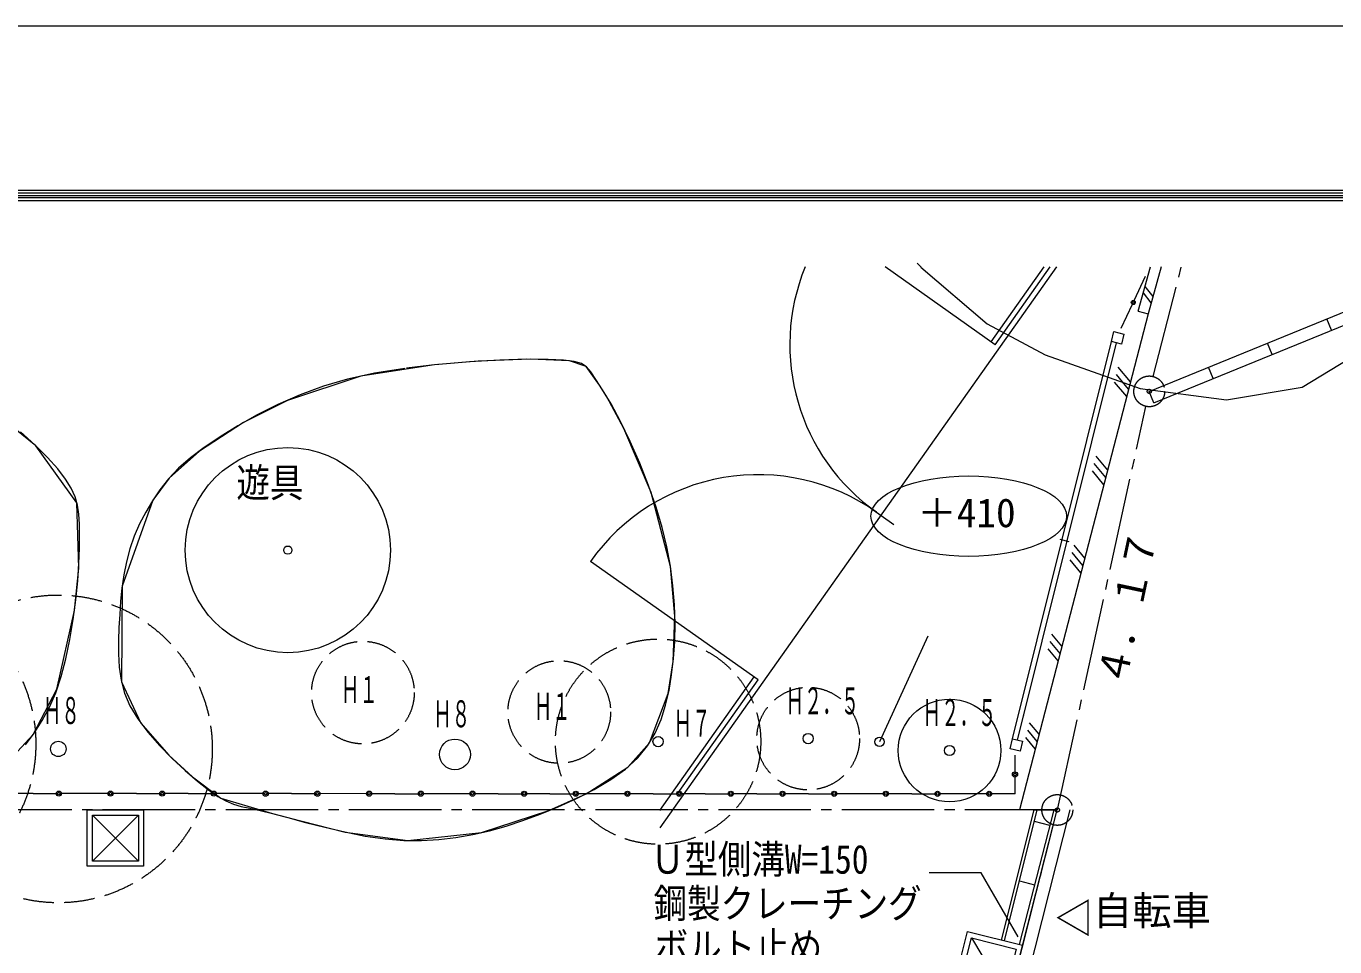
# Model space of a CAD drawing. Units: millimetres, scale not verified. Extents: x -42050 to 42050, y -29700 to 29700.
# Drawn here: x 11420 to 24168, y 20726 to 29700 of the extents above; entities that cross this region are included whole.
import ezdxf
from ezdxf.enums import TextEntityAlignment as Align

# ---------------------------------------------------------------- set-up
doc = ezdxf.new("R2010")
doc.units = ezdxf.units.MM
doc.header["$LTSCALE"] = 100
doc.linetypes.add('CHAIN2', pattern=[12, 9, -1, 1, -1])
doc.linetypes.add('DASHED3', pattern=[4, 3, -1])
for name, color, linetype, lineweight in [('0-1_1-A_HATTI', 6, 'Continuous', 18), ('0-5_1-F_MOJI', 4, 'Continuous', 18), ('0-7_1-H_SIAGE', 7, 'Continuous', 18), ('0-B_1-L_ZATU', 6, 'Continuous', 18), ('2-E_HOJO', 9, 'Continuous', 18)]:
    doc.layers.add(name, color=color, linetype=linetype, lineweight=lineweight)
doc.styles.add('ＭＳ ゴシック', font='')
doc.styles.get('ＭＳ ゴシック').set_extended_font_data('MS Gothic')

msp = doc.modelspace()

# ---------------------------------------------------------------- linework, layer by layer
at = {"layer": '0-1_1-A_HATTI'}
for p, q in [((21455.9, 27352.9), (17592.3, 21885.6)), ((20859.1, 26595), (19786.7, 27352.9)), ((21333.5, 27352.9), (20818.3, 26623.8)), ((20859.1, 26595), (21394.7, 27352.9)), ((22253.4, 26921.3), (22373.2, 27352.9)), ((22477, 27352.9), (22349.8, 26894.6)), ((22360.6, 26140.3), (25328.2, 27352.9)), ((22406, 26029.2), (25645.4, 27352.9)), ((22321.2, 27258.6), (22211.6, 27021.9)), ((22397.4, 27066.1), (22320.5, 27162.7)), ((22379.9, 27003), (22302.9, 27099.5)), ((22088, 26754.9), (22197.6, 26991.7)), ((22253.4, 26921.3), (22349.8, 26894.6)), ((22350.1, 26894.5), (21095.5, 22059.9)), ((24135.4, 26735.9), (24090, 26847)), ((21992.7, 26625.8), (22016.9, 26722.9)), ((21029, 22753.9), (21992.7, 26625.8)), ((21077.5, 22741.8), (22041.3, 26613.7)), ((23559, 26500.3), (23513.6, 26611.4)), ((22159.5, 26160.3), (22040.8, 26303)), ((22178.1, 26231.8), (22058.8, 26375.3)), ((22982.4, 26264.8), (22937.1, 26375.9)), ((22141, 26088.7), (22022.9, 26230.8)), ((22406, 26029.2), (22360.6, 26140.3)), ((21955.4, 25373.4), (21843.1, 25508.5)), ((21936.8, 25301.9), (21825.1, 25436.2)), ((21918.2, 25230.4), (21807.1, 25364)), ((19648.6, 25001.5), (19873.8, 24842.2)), ((21578.8, 24672.9), (21491.4, 24694.7)), ((21732.6, 24515), (21627.4, 24641.7)), ((18550.7, 23328.4), (16917.3, 24482.6)), ((21695.5, 24372), (21591.4, 24497.2)), ((21714.1, 24443.5), (21609.4, 24569.5)), ((21509.9, 23656.7), (21411.6, 23774.9)), ((21472.8, 23513.7), (21375.7, 23630.5)), ((21491.3, 23585.2), (21393.7, 23702.7)), ((18509.8, 23357.2), (17590, 22055.6)), ((17766, 22218.1), (18550.7, 23328.4)), ((21138.3, 22977.4), (21136.6, 22979.4)), ((21268.6, 22726.9), (21176.2, 22838)), ((21287.2, 22798.4), (21194.2, 22910.2)), ((21004.8, 22656.9), (21029, 22753.9)), ((21250, 22655.3), (21158.2, 22765.7)), ((21051.1, 22595), (21052.4, 22417.5)), ((21053.9, 22217.2), (21052.6, 22394.7)), ((11487.2, 22219.7), (11250.6, 22219.8)), ((11487.2, 22219.7), (11723.8, 22219.7)), ((12227.4, 22219.5), (11754.1, 22219.6)), ((12494.2, 22219.5), (12257.6, 22219.5)), ((12494.2, 22219.5), (12730.9, 22219.4)), ((12997.7, 22219.3), (12761.1, 22219.3)), ((12997.7, 22219.3), (13234.4, 22219.2)), ((13737.9, 22219.1), (13264.6, 22219.2)), ((14004.7, 22219), (13768.1, 22219.1)), ((14004.7, 22219), (14241.4, 22219)), ((14744.9, 22218.8), (14271.7, 22219)), ((15011.8, 22218.8), (14775.1, 22218.8)), ((15011.8, 22218.8), (15248.5, 22218.7)), ((15751.9, 22218.6), (15278.6, 22218.7)), ((16018.8, 22218.5), (15782.1, 22218.6)), ((16018.8, 22218.5), (16255.4, 22218.5)), ((16522.3, 22218.4), (16285.6, 22218.5)), ((16522.3, 22218.4), (16759, 22218.3)), ((17262.5, 22218.2), (16789.2, 22218.3)), ((17529.3, 22218.1), (17292.7, 22218.2)), ((17529.3, 22218.1), (17766, 22218.1)), ((18032.8, 22218), (17796.2, 22218)), ((18032.8, 22218), (18269.5, 22217.9)), ((18536.4, 22217.9), (18299.7, 22217.9)), ((18536.4, 22217.9), (18773, 22217.8)), ((19039.9, 22217.7), (18803.2, 22217.7)), ((19039.9, 22217.7), (19276.5, 22217.7)), ((19780, 22217.5), (19306.7, 22217.6)), ((20046.9, 22217.5), (19810.3, 22217.5)), ((20046.9, 22217.5), (20283.5, 22217.4)), ((20787.1, 22217.2), (20313.8, 22217.4)), ((21053.9, 22217.2), (20817.3, 22217.2)), ((16347.9, 1966.2), (21464.4, 22059.9)), ((21588.3, 22059.9), (16464.2, 1936.7)), ((20920.5, 20791.7), (21238, 22059.8)), ((20949.7, 20784.4), (21268.9, 22059.8)), ((20991.4, 20208.7), (21464.4, 22059.8)), ((21098, 20747.3), (21433.3, 22059.8)), ((21238, 22059.8), (21464.4, 22059.8)), ((12064.7, 22009.8), (12514.6, 21561.5)), ((12514.6, 22009.8), (12064.7, 21561.5)), ((21393.4, 21909.6), (21241, 21948.5)), ((21244.2, 21328.4), (21098.9, 21365.5)), ((20627.3, 20813.5), (20955, 20269.4))]:
    msp.add_line(p, q, dxfattribs=at)
for points in [[(22016.9, 26722.9), (22113.9, 26698.7), (22089.8, 26601.7), (21992.7, 26625.8)], [(21029, 22753.9), (21126, 22729.7), (21101.9, 22632.7), (21004.8, 22656.9)]]:
    msp.add_lwpolyline(points, dxfattribs=at)
for points in [[(12564.6, 21511.5), (12014.6, 21511.5), (12014.6, 22059.8), (12564.6, 22059.8)], [(12514.6, 21561.5), (12064.7, 21561.5), (12064.7, 22009.8), (12514.6, 22009.8)], [(20991.4, 20208.7), (20457.8, 20342.2), (20591, 20874.1), (21124.5, 20740.6)], [(20955, 20269.4), (20518.5, 20378.7), (20627.3, 20813.5), (21063.9, 20704.3)]]:
    msp.add_lwpolyline(points, close=True, dxfattribs=at)
for centre, radius in [((22204.6, 27006.8), 20), ((22204.6, 27006.8), 10), ((13969.3, 24592.9), 1000), ((13969.3, 24592.9), 40), ((21052.5, 22406.1), 25), ((21052.5, 22406.1), 12.5), ((11739, 22219.6), 25), ((11739, 22219.6), 12.5), ((12242.5, 22219.5), 25), ((12242.5, 22219.5), 12.5), ((12746, 22219.4), 25), ((12746, 22219.4), 12.5), ((13249.5, 22219.2), 25), ((13249.5, 22219.2), 12.5), ((13753, 22219.1), 25), ((13753, 22219.1), 12.5), ((14256.5, 22219), 25), ((14256.5, 22219), 12.5), ((14760.1, 22218.8), 25), ((14760.1, 22218.8), 12.5), ((15263.5, 22218.7), 25), ((15263.5, 22218.7), 12.5), ((15767, 22218.6), 25), ((15767, 22218.6), 12.5), ((16270.6, 22218.5), 25), ((16270.6, 22218.5), 12.5), ((16774, 22218.3), 25), ((16774, 22218.3), 12.5), ((17277.6, 22218.2), 25), ((17277.6, 22218.2), 12.5), ((17781.1, 22218), 25), ((17781.1, 22218), 12.5), ((18284.6, 22217.9), 25), ((18284.6, 22217.9), 12.5), ((18788.1, 22217.8), 25), ((18788.1, 22217.8), 12.5), ((19291.6, 22217.6), 25), ((19291.6, 22217.6), 12.5), ((19795.1, 22217.5), 25), ((19795.1, 22217.5), 12.5), ((20298.7, 22217.4), 25), ((20298.7, 22217.4), 12.5), ((20802.2, 22217.2), 25), ((20802.2, 22217.2), 12.5)]:
    msp.add_circle(centre, radius, dxfattribs=at)
for centre, start, end in [((20859.1, 26595), 157.732, 234.752), ((18550.7, 23328.4), 54.752, 144.752)]:
    msp.add_arc(centre, 2000, start, end, dxfattribs=at)
at = {"layer": '0-5_1-F_MOJI'}
for p, q in [((-39125, 28100), (39125, 28100)), ((-39100, 28075), (39100, 28075)), ((-39075, 28050), (39075, 28050)), ((39050, 28025), (-39075, 28025)), ((-39025, 28000), (39025, 28000)), ((20202.8, 23754.3), (19733, 22724.2))]:
    msp.add_line(p, q, dxfattribs=at)
msp.add_lwpolyline([(21082.3, 20823.4), (20721.7, 21448), (20217.7, 21448)], dxfattribs=at)
msp.add_circle((19733, 22724.2), 45, dxfattribs=at)
msp.add_ellipse((20602.5, 24923.6), major_axis=(953.1, 0), ratio=0.411991, dxfattribs=at)
at = {"layer": '0-7_1-H_SIAGE', "linetype": 'CHAIN2'}
for p, q in [((22398, 26285.4), (22673.1, 27352.9)), ((21465, 22060.2), (22328.4, 25993.6))]:
    msp.add_line(p, q, dxfattribs=at)
msp.add_lwpolyline([(16299.9, 1841.5), (21464.9, 22059.9), (-33487.5, 22060.3)], dxfattribs=at)
for centre, radius in [((22360.6, 26140.1), 150), ((22360.6, 26140.1), 20.1), ((21464.9, 22059.9), 150), ((21464.9, 22059.9), 20.1)]:
    msp.add_circle(centre, radius, dxfattribs=at)
at = {"layer": '0-B_1-L_ZATU', "color": 3, "linetype": 'DASHED3'}
msp.add_line((20100.6, 27390.3), (20134.5, 27352.9), dxfattribs=at)
at = {"layer": '0-B_1-L_ZATU', "color": 3}
for points in [[(20134.9, 27352.9), (20136.4, 27350.8), (20781.3, 26799.8), (21345, 26496.3), (22272.5, 26168.3), (23114.3, 26056.6), (23851.5, 26182), (24304.5, 26455.8), (24886.6, 27136.2), (25020.1, 27352.9)], [(10989.2, 22257.5), (11488.2, 22796.5), (11719, 23236.3), (11891, 24004.8), (11931.6, 24415.5), (11913.9, 25054.8), (11513.6, 25610.3), (10966.2, 26051.6)]]:
    msp.add_lwpolyline(points, dxfattribs=at)
msp.add_lwpolyline([(15137.2, 21763.4), (15856.8, 21840.8), (16512.3, 22054.4), (16873.6, 22218.5), (17281.3, 22478.7), (17490.6, 22714.4), (17675.2, 23194.9), (17721.9, 23506.3), (17739, 23950.2), (17695.6, 24434.6), (17507.4, 25155.3), (17243.6, 25778.4), (17076.1, 26087.4), (17005, 26200.2), (16876.6, 26381.4), (16713.8, 26436.7), (16328.9, 26452.8), (15823.3, 26433.2), (15397.4, 26397.7), (14681, 26288.4), (13965, 26052.6), (13537.2, 25835.4), (13108.2, 25558.9), (12814.2, 25293.2), (12654.1, 25078.1), (12354.9, 24240.9), (12349.5, 23310.5), (12538.7, 22906.6), (12809.8, 22595.6), (13039.4, 22383.1), (13317.1, 22175), (13841.4, 22019.6), (14526, 21845.2)], close=True, dxfattribs=at)
at = {"layer": '0-B_1-L_ZATU', "color": 3, "linetype": 'DASHED3'}
for points in [[(17725.4, 23535.4), (17737.9, 23701.2), (17741.3, 23876.4), (17735.5, 24058.6), (17720.3, 24245.8), (17695.5, 24435.6), (17661, 24625.9), (17616.7, 24814.6), (17558, 25011.9), (17483.4, 25223.4), (17397.7, 25439.3), (17305.4, 25650), (17211.1, 25845.8), (17119.4, 26017.1), (17034.9, 26154.3), (16969, 26255.6), (16921.3, 26329.2), (16879, 26379.8), (16829.2, 26412.4), (16758.9, 26431.8), (16655.2, 26443), (16505.3, 26450.7), (16296, 26453.2), (16034.5, 26445.6), (15738.2, 26428.2), (15424.3, 26400.8), (15110.3, 26363.8), (14813.5, 26316.9), (14551, 26260.5), (14315.5, 26190.9), (14088.9, 26107), (13873.1, 26012.2), (13669.8, 25909.9), (13481, 25803.9), (13308.5, 25697.2), (13154.1, 25593.6), (13020.1, 25492.4), (12905.6, 25390.1), (12807.8, 25286.4), (12723.7, 25180.8)], [(11728.6, 25384.3), (11629, 25495.9), (11505.3, 25618.5), (11363.3, 25746.7)], [(11412.8, 22693.9), (11497.5, 22809), (11575.4, 22931.5), (11645.8, 23062.4), (11707.5, 23202.6), (11761, 23359.3), (11807.4, 23534.7), (11846.8, 23722.3), (11879.2, 23915.4), (11904.6, 24107.4), (11923.1, 24291.8), (11934.7, 24461.8), (11939.4, 24610.9), (11940.8, 24737.1), (11940.1, 24846), (11934.6, 24942), (11921.2, 25029.6), (11896.9, 25113.1), (11858.6, 25197.1), (11803.5, 25286), (11728.6, 25384.3)], [(12723.7, 25180.8), (12650.5, 25072.7), (12585.1, 24961.8), (12524.8, 24847.4), (12471.7, 24728.7), (12429.1, 24605.8), (12395.9, 24479.8), (12370.7, 24351.9), (12352.4, 24222.9), (12339.6, 24094), (12331.1, 23966.5), (12324.2, 23839), (12319, 23710.3), (12318.7, 23581.2), (12326.5, 23452.3), (12345.8, 23324.5), (12379.6, 23198.3), (12431.4, 23074.6), (12506.9, 22948.6), (12605.4, 22818.2), (12719.8, 22687.7), (12843, 22561.7), (12968.1, 22444.6), (13088, 22341.1), (13195.7, 22255.6), (13286.5, 22192.2), (13365.3, 22147.8), (13438.8, 22117.4), (13514.2, 22095.3), (13598.3, 22076.2), (13698.1, 22054.7), (13820.5, 22025.2), (13969.9, 21985.5), (14141.7, 21939.4), (14329.1, 21891.3), (14525.4, 21845.3), (14723.8, 21805.9), (14917.3, 21777.1), (15099.3, 21763.3), (15271.4, 21763.4)], [(15271.4, 21763.4), (15440, 21773.3), (15605.9, 21792.6), (15769.8, 21821), (15932.5, 21858.1), (16094.6, 21903.6), (16257.1, 21957.2), (16426, 22019.5), (16602.8, 22091), (16781, 22171.2), (16954.2, 22259.7), (17115.9, 22355.6), (17259.6, 22458.7), (17378.8, 22568.4), (17473, 22685.1), (17547.6, 22809.7), (17605.5, 22941.5), (17649.4, 23080.4), (17682.2, 23225.9), (17706.6, 23377.7), (17725.4, 23535.4)]]:
    msp.add_lwpolyline(points, dxfattribs=at)
for centre, radius in [((10014, 22703.9), 1500), ((11733.2, 22655.2), 1500), ((17575.9, 22725.8), 1000), ((14700.5, 23204), 500), ((16613.2, 23014.9), 500), ((19038, 22755.5), 500)]:
    msp.add_circle(centre, radius, dxfattribs=at)
at = {"layer": '0-B_1-L_ZATU', "color": 3}
for centre, radius in [((20415.5, 22639.7), 500), ((11733.2, 22655.2), 75), ((15596.9, 22601.5), 150), ((17575.9, 22725.8), 50), ((19038, 22755.5), 50), ((20415.5, 22639.7), 50)]:
    msp.add_circle(centre, radius, dxfattribs=at)
at = {"layer": '2-E_HOJO'}
msp.add_lwpolyline([(-42050, -29700), (42050, -29700), (42050, 29700), (-42050, 29700)], close=True, dxfattribs=at)

# ---------------------------------------------------------------- texts
at = {"layer": '0-1_1-A_HATTI', "style": 'ＭＳ ゴシック', "width": 0.85}
msp.add_text('遊具', height=281.5, dxfattribs=at).set_placement((13467.8, 25024.7), align=Align.BOTTOM_LEFT)
at = {"layer": '0-5_1-F_MOJI', "style": 'ＭＳ ゴシック'}
for s, p in [('＋410', (20100.8, 24731.7)), ('自転車', (21810.9, 20852.9))]:
    msp.add_text(s, height=281.5, dxfattribs=at).set_placement(p, align=Align.BOTTOM_LEFT)
for s, rotation, p in [('４．１７', 78, (22206.6, 23230)), ('▽', 270, (21398.3, 21202.1))]:
    msp.add_text(s, height=281.5, rotation=rotation, dxfattribs=at).set_placement(p, align=Align.BOTTOM_LEFT)
at = {"layer": '0-5_1-F_MOJI', "style": 'ＭＳ ゴシック', "width": 0.85}
for s, p in [('Ｕ型側溝W=150', (17505.7, 21354.6)), ('鋼製クレーチング', (17532.2, 20923.8)), ('ボルト止め', (17543.2, 20502.5))]:
    msp.add_text(s, height=281.5, dxfattribs=at).set_placement(p, align=Align.BOTTOM_LEFT)
at = {"layer": '0-B_1-L_ZATU', "color": 3, "style": 'ＭＳ ゴシック', "width": 0.5}
for s, p in [('Ｈ１', (14486.9, 23023.1)), ('Ｈ１', (16365.3, 22859.5)), ('Ｈ２．５', (18817.4, 22913.2)), ('Ｈ８', (11583.7, 22818.5)), ('Ｈ８', (15386.7, 22786.5)), ('Ｈ２．５', (20153.6, 22798.9)), ('Ｈ７', (17727.5, 22695))]:
    msp.add_text(s, height=263.2, dxfattribs=at).set_placement(p, align=Align.BOTTOM_LEFT)

doc.saveas('drawing.dxf')
